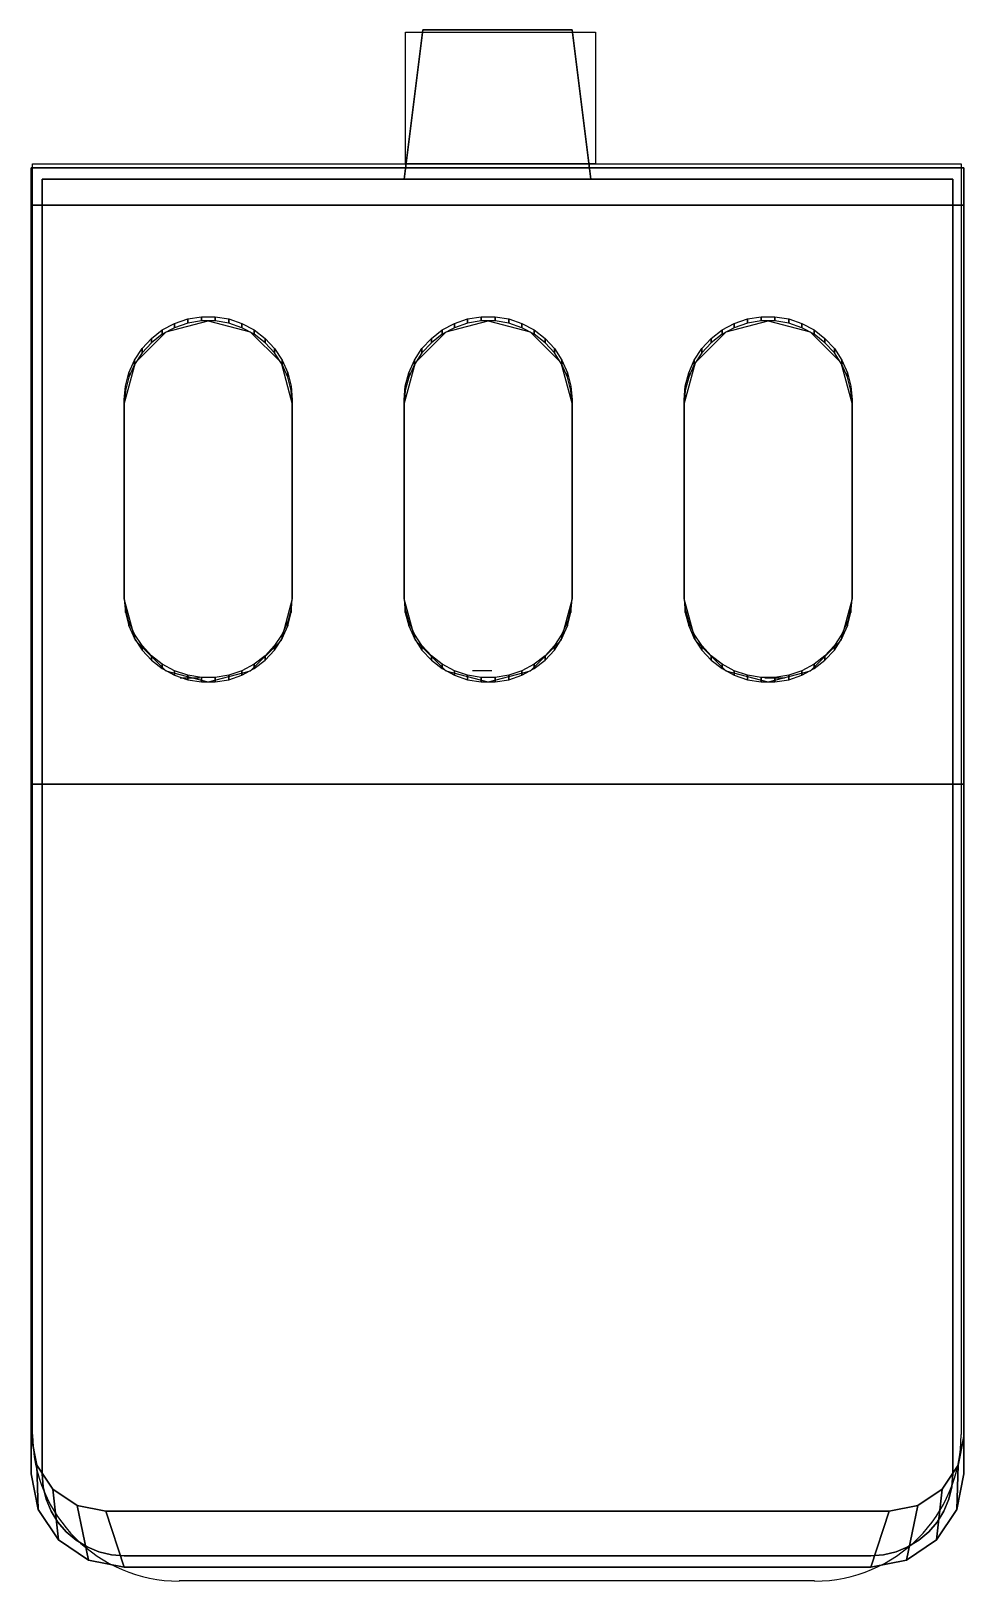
# Model space of a CAD drawing. Header units: inches. Extents: x 11.8 to 54.3, y 10.8 to 35.6.
# Drawn here: x 23.6543 to 23.7266, y 32.4087 to 32.529 of the extents above; entities that cross this region are included whole.
import ezdxf

# ---------------------------------------------------------------- set-up
doc = ezdxf.new("R2010")
doc.units = ezdxf.units.IN
doc.header["$MEASUREMENT"] = 0
doc.layers.add('02', color=2, linetype='Continuous')

msp = doc.modelspace()

# ---------------------------------------------------------------- linework, layer by layer
at = {"layer": '02'}
for p, q in [((23.6833, 32.51867), (23.6833, 32.52887)), ((23.6833, 32.52887), (23.69805, 32.52887)), ((23.69805, 32.52887), (23.69805, 32.51867)), ((23.65438, 32.51867), (23.7264, 32.51867)), ((23.65438, 32.42007), (23.65438, 32.51867)), ((23.69805, 32.51867), (23.6833, 32.51867)), ((23.7264, 32.51867), (23.7264, 32.42007)), ((23.66733, 32.47875), (23.66582, 32.47875)), ((23.69001, 32.47932), (23.6885, 32.47932)), ((23.71269, 32.47875), (23.71118, 32.47875)), ((23.71504, 32.40872), (23.66574, 32.40872))]:
    msp.add_line(p, q, dxfattribs=at)
for centre, start, end in [((23.66574, 32.42007), 180, 270), ((23.71504, 32.42007), 270, 0)]:
    msp.add_arc(centre, 0.01136, start, end, dxfattribs=at)
for points, invisible_edges in [([(23.69768, 32.51748), (23.6832, 32.51748), (23.68465, 32.52906, 0.00145)], 12), ([(23.68465, 32.52906, 0.01303), (23.6832, 32.51748, 0.01447), (23.69768, 32.51748, 0.01447)], 12), ([(23.68465, 32.52906, 0.01303), (23.68465, 32.52906, 0.00145), (23.6832, 32.51748)], 12), ([(23.6832, 32.51748), (23.6832, 32.51748, 0.01447), (23.68465, 32.52906, 0.01303)], 12), ([(23.68465, 32.52906, 0.00145), (23.69623, 32.52906, 0.00145), (23.69768, 32.51748)], 12), ([(23.69768, 32.51748, 0.01447), (23.69623, 32.52906, 0.01303), (23.68465, 32.52906, 0.01303)], 12), ([(23.69623, 32.52906, 0.01303), (23.69768, 32.51748, 0.01447), (23.69768, 32.51748)], 12), ([(23.69768, 32.51748), (23.69623, 32.52906, 0.00145), (23.69623, 32.52906, 0.01303)], 12), ([(23.65426, 32.51545, 0.02171), (23.72662, 32.51545, 0.02171), (23.72662, 32.51835, 0.01158)], 12), ([(23.72662, 32.51835, 0.01158), (23.65426, 32.51835, 0.01158), (23.65426, 32.51545, 0.02171)], 12), ([(23.65426, 32.51835, 0.01013), (23.72662, 32.51835, 0.01013), (23.72662, 32.51835)], 12), ([(23.72662, 32.51835), (23.65426, 32.51835), (23.65426, 32.51835, 0.01013)], 12), ([(23.65426, 32.51835, 0.01013), (23.65426, 32.51835), (23.65426, 32.41703, 0)], 12), ([(23.65426, 32.41703, 0), (23.65426, 32.41703, 0.01013), (23.65426, 32.51835, 0.01013)], 12), ([(23.65426, 32.51835, 0.01158), (23.65426, 32.47054, 0.01158), (23.65426, 32.47054, 0.02895)], 14), ([(23.65426, 32.47054, 0.02895), (23.65426, 32.51545, 0.02171), (23.65426, 32.51835, 0.01158)], 12), ([(23.72662, 32.41703, 0.01013), (23.72662, 32.41703, 0), (23.72662, 32.51835)], 12), ([(23.72662, 32.51835), (23.72662, 32.51835, 0.01013), (23.72662, 32.41703, 0.01013)], 12), ([(23.72662, 32.47054, 0.02895), (23.72662, 32.47054, 0.01158), (23.72662, 32.51835, 0.01158)], 13), ([(23.72662, 32.51835, 0.01158), (23.72662, 32.51545, 0.02171), (23.72662, 32.47054, 0.02895)], 12), ([(23.65512, 32.51748, 0.01013), (23.72576, 32.51748, 0.01013), (23.72576, 32.41703, 0.01013)], 12), ([(23.65512, 32.41703, 0.01013), (23.65512, 32.51748, 0.01013), (23.72576, 32.41703, 0.01013)], 14), ([(23.72576, 32.51748, 0.01013), (23.65512, 32.51748, 0.01013), (23.65512, 32.51748, 0.01158)], 12), ([(23.65512, 32.51748, 0.01158), (23.72576, 32.51748, 0.01158), (23.72576, 32.51748, 0.01013)], 12), ([(23.72576, 32.41703, 0.01158), (23.72576, 32.51748, 0.01158), (23.65512, 32.51748, 0.01158)], 12), ([(23.72576, 32.41703, 0.01158), (23.65512, 32.51748, 0.01158), (23.65512, 32.41703, 0.01158)], 13), ([(23.65512, 32.51748, 0.01013), (23.65512, 32.41703, 0.01013), (23.65512, 32.41703, 0.01158)], 12), ([(23.65512, 32.41703, 0.01158), (23.65512, 32.51748, 0.01158), (23.65512, 32.51748, 0.01013)], 12), ([(23.72576, 32.41703, 0.01013), (23.72576, 32.51748, 0.01013), (23.72576, 32.51748, 0.01158)], 12), ([(23.72576, 32.51748, 0.01158), (23.72576, 32.41703, 0.01158), (23.72576, 32.41703, 0.01013)], 12), ([(23.65426, 32.51545, 0.02171), (23.65426, 32.47054, 0.02895), (23.72662, 32.47054, 0.02895)], 12), ([(23.72662, 32.47054, 0.02895), (23.72662, 32.51545, 0.02171), (23.65426, 32.51545, 0.02171)], 12), ([(23.66539, 32.50628, 0.02612), (23.66539, 32.50594, 0.02324), (23.66444, 32.50544, 0.0233)], 12), ([(23.66444, 32.50544, 0.0233), (23.66444, 32.50577, 0.02618), (23.66539, 32.50628, 0.02612)], 12), ([(23.66475, 32.50562, 0.02328), (23.66801, 32.50649, 0.02318), (23.66801, 32.46112, 0.02803)], 14), ([(23.66641, 32.50663, 0.02608), (23.66641, 32.50629, 0.0232), (23.66539, 32.50594, 0.02324)], 12), ([(23.66539, 32.50594, 0.02324), (23.66539, 32.50628, 0.02612), (23.66641, 32.50663, 0.02608)], 12), ([(23.66747, 32.5068, 0.02606), (23.66747, 32.50647, 0.02318), (23.66641, 32.50629, 0.0232)], 12), ([(23.66641, 32.50629, 0.0232), (23.66641, 32.50663, 0.02608), (23.66747, 32.5068, 0.02606)], 12), ([(23.66854, 32.5068, 0.02606), (23.66854, 32.50647, 0.02318), (23.66747, 32.50647, 0.02318)], 12), ([(23.66747, 32.50647, 0.02318), (23.66747, 32.5068, 0.02606), (23.66854, 32.5068, 0.02606)], 12), ([(23.66801, 32.50649, 0.02318), (23.67126, 32.50562, 0.02328), (23.67126, 32.46199, 0.02793)], 14), ([(23.66854, 32.50647, 0.02318), (23.66854, 32.5068, 0.02606), (23.66961, 32.50663, 0.02608)], 12), ([(23.66961, 32.50663, 0.02608), (23.66961, 32.50629, 0.0232), (23.66854, 32.50647, 0.02318)], 12), ([(23.66961, 32.50629, 0.0232), (23.66961, 32.50663, 0.02608), (23.67062, 32.50628, 0.02612)], 12), ([(23.67062, 32.50628, 0.02612), (23.67062, 32.50594, 0.02324), (23.66961, 32.50629, 0.0232)], 12), ([(23.67062, 32.50594, 0.02324), (23.67062, 32.50628, 0.02612), (23.67157, 32.50577, 0.02618)], 12), ([(23.6871, 32.50628, 0.02612), (23.6871, 32.50594, 0.02324), (23.68615, 32.50544, 0.0233)], 12), ([(23.68615, 32.50544, 0.0233), (23.68615, 32.50577, 0.02618), (23.6871, 32.50628, 0.02612)], 12), ([(23.68646, 32.50562, 0.02328), (23.68972, 32.50649, 0.02318), (23.68972, 32.46112, 0.02803)], 14), ([(23.68812, 32.50663, 0.02608), (23.68812, 32.50629, 0.0232), (23.6871, 32.50594, 0.02324)], 12), ([(23.6871, 32.50594, 0.02324), (23.6871, 32.50628, 0.02612), (23.68812, 32.50663, 0.02608)], 12), ([(23.68918, 32.5068, 0.02606), (23.68918, 32.50647, 0.02318), (23.68812, 32.50629, 0.0232)], 12), ([(23.68812, 32.50629, 0.0232), (23.68812, 32.50663, 0.02608), (23.68918, 32.5068, 0.02606)], 12), ([(23.69025, 32.5068, 0.02606), (23.69025, 32.50647, 0.02318), (23.68918, 32.50647, 0.02318)], 12), ([(23.68918, 32.50647, 0.02318), (23.68918, 32.5068, 0.02606), (23.69025, 32.5068, 0.02606)], 12), ([(23.68972, 32.50649, 0.02318), (23.69297, 32.50562, 0.02328), (23.69297, 32.46199, 0.02793)], 14), ([(23.69025, 32.50647, 0.02318), (23.69025, 32.5068, 0.02606), (23.69132, 32.50663, 0.02608)], 12), ([(23.69132, 32.50663, 0.02608), (23.69132, 32.50629, 0.0232), (23.69025, 32.50647, 0.02318)], 12), ([(23.69132, 32.50629, 0.0232), (23.69132, 32.50663, 0.02608), (23.69233, 32.50628, 0.02612)], 12), ([(23.69233, 32.50628, 0.02612), (23.69233, 32.50594, 0.02324), (23.69132, 32.50629, 0.0232)], 12), ([(23.69233, 32.50594, 0.02324), (23.69233, 32.50628, 0.02612), (23.69328, 32.50577, 0.02618)], 12), ([(23.70881, 32.50628, 0.02612), (23.70881, 32.50594, 0.02324), (23.70786, 32.50544, 0.0233)], 12), ([(23.70786, 32.50544, 0.0233), (23.70786, 32.50577, 0.02618), (23.70881, 32.50628, 0.02612)], 12), ([(23.70817, 32.50562, 0.02328), (23.71143, 32.50649, 0.02318), (23.71143, 32.46112, 0.02803)], 14), ([(23.70983, 32.50663, 0.02608), (23.70983, 32.50629, 0.0232), (23.70881, 32.50594, 0.02324)], 12), ([(23.70881, 32.50594, 0.02324), (23.70881, 32.50628, 0.02612), (23.70983, 32.50663, 0.02608)], 12), ([(23.71089, 32.5068, 0.02606), (23.71089, 32.50647, 0.02318), (23.70983, 32.50629, 0.0232)], 12), ([(23.70983, 32.50629, 0.0232), (23.70983, 32.50663, 0.02608), (23.71089, 32.5068, 0.02606)], 12), ([(23.71196, 32.5068, 0.02606), (23.71196, 32.50647, 0.02318), (23.71089, 32.50647, 0.02318)], 12), ([(23.71089, 32.50647, 0.02318), (23.71089, 32.5068, 0.02606), (23.71196, 32.5068, 0.02606)], 12), ([(23.71143, 32.50649, 0.02318), (23.71468, 32.50562, 0.02328), (23.71468, 32.46199, 0.02793)], 14), ([(23.71196, 32.50647, 0.02318), (23.71196, 32.5068, 0.02606), (23.71303, 32.50663, 0.02608)], 12), ([(23.71303, 32.50663, 0.02608), (23.71303, 32.50629, 0.0232), (23.71196, 32.50647, 0.02318)], 12), ([(23.71303, 32.50629, 0.0232), (23.71303, 32.50663, 0.02608), (23.71404, 32.50628, 0.02612)], 12), ([(23.71404, 32.50628, 0.02612), (23.71404, 32.50594, 0.02324), (23.71303, 32.50629, 0.0232)], 12), ([(23.71404, 32.50594, 0.02324), (23.71404, 32.50628, 0.02612), (23.71499, 32.50577, 0.02618)], 12), ([(23.66237, 32.50325, 0.02356), (23.66475, 32.50562, 0.02328), (23.66475, 32.46199, 0.02793)], 14), ([(23.6636, 32.50511, 0.02625), (23.6636, 32.50478, 0.02338), (23.66287, 32.50399, 0.02347)], 12), ([(23.66287, 32.50399, 0.02347), (23.66287, 32.50433, 0.02635), (23.6636, 32.50511, 0.02625)], 12), ([(23.66444, 32.50577, 0.02618), (23.66444, 32.50544, 0.0233), (23.6636, 32.50478, 0.02338)], 12), ([(23.6636, 32.50478, 0.02338), (23.6636, 32.50511, 0.02625), (23.66444, 32.50577, 0.02618)], 12), ([(23.67157, 32.50577, 0.02618), (23.67157, 32.50544, 0.0233), (23.67062, 32.50594, 0.02324)], 12), ([(23.67126, 32.50562, 0.02328), (23.67365, 32.50325, 0.02356), (23.67365, 32.46436, 0.02765)], 14), ([(23.67157, 32.50544, 0.0233), (23.67157, 32.50577, 0.02618), (23.67242, 32.50511, 0.02625)], 12), ([(23.67242, 32.50511, 0.02625), (23.67242, 32.50478, 0.02338), (23.67157, 32.50544, 0.0233)], 12), ([(23.67242, 32.50478, 0.02338), (23.67242, 32.50511, 0.02625), (23.67315, 32.50433, 0.02635)], 12), ([(23.67315, 32.50433, 0.02635), (23.67315, 32.50399, 0.02347), (23.67242, 32.50478, 0.02338)], 12), ([(23.68408, 32.50325, 0.02356), (23.68646, 32.50562, 0.02328), (23.68646, 32.46199, 0.02793)], 14), ([(23.68531, 32.50511, 0.02625), (23.68531, 32.50478, 0.02338), (23.68458, 32.50399, 0.02347)], 12), ([(23.68458, 32.50399, 0.02347), (23.68458, 32.50433, 0.02635), (23.68531, 32.50511, 0.02625)], 12), ([(23.68615, 32.50577, 0.02618), (23.68615, 32.50544, 0.0233), (23.68531, 32.50478, 0.02338)], 12), ([(23.68531, 32.50478, 0.02338), (23.68531, 32.50511, 0.02625), (23.68615, 32.50577, 0.02618)], 12), ([(23.69328, 32.50577, 0.02618), (23.69328, 32.50544, 0.0233), (23.69233, 32.50594, 0.02324)], 12), ([(23.69297, 32.50562, 0.02328), (23.69536, 32.50325, 0.02356), (23.69536, 32.46436, 0.02765)], 14), ([(23.69328, 32.50544, 0.0233), (23.69328, 32.50577, 0.02618), (23.69413, 32.50511, 0.02625)], 12), ([(23.69413, 32.50511, 0.02625), (23.69413, 32.50478, 0.02338), (23.69328, 32.50544, 0.0233)], 12), ([(23.69413, 32.50478, 0.02338), (23.69413, 32.50511, 0.02625), (23.69486, 32.50433, 0.02635)], 12), ([(23.69486, 32.50433, 0.02635), (23.69486, 32.50399, 0.02347), (23.69413, 32.50478, 0.02338)], 12), ([(23.70579, 32.50325, 0.02356), (23.70817, 32.50562, 0.02328), (23.70817, 32.46199, 0.02793)], 14), ([(23.70702, 32.50511, 0.02625), (23.70702, 32.50478, 0.02338), (23.70629, 32.50399, 0.02347)], 12), ([(23.70629, 32.50399, 0.02347), (23.70629, 32.50433, 0.02635), (23.70702, 32.50511, 0.02625)], 12), ([(23.70786, 32.50577, 0.02618), (23.70786, 32.50544, 0.0233), (23.70702, 32.50478, 0.02338)], 12), ([(23.70702, 32.50478, 0.02338), (23.70702, 32.50511, 0.02625), (23.70786, 32.50577, 0.02618)], 12), ([(23.71499, 32.50577, 0.02618), (23.71499, 32.50544, 0.0233), (23.71404, 32.50594, 0.02324)], 12), ([(23.71468, 32.50562, 0.02328), (23.71707, 32.50325, 0.02356), (23.71707, 32.46436, 0.02765)], 14), ([(23.71499, 32.50544, 0.0233), (23.71499, 32.50577, 0.02618), (23.71584, 32.50511, 0.02625)], 12), ([(23.71584, 32.50511, 0.02625), (23.71584, 32.50478, 0.02338), (23.71499, 32.50544, 0.0233)], 12), ([(23.71584, 32.50478, 0.02338), (23.71584, 32.50511, 0.02625), (23.71657, 32.50433, 0.02635)], 12), ([(23.71657, 32.50433, 0.02635), (23.71657, 32.50399, 0.02347), (23.71584, 32.50478, 0.02338)], 12), ([(23.66287, 32.50433, 0.02635), (23.66287, 32.50399, 0.02347), (23.66228, 32.5031, 0.02357)], 12), ([(23.66228, 32.5031, 0.02357), (23.66228, 32.50343, 0.02645), (23.66287, 32.50433, 0.02635)], 12), ([(23.67315, 32.50399, 0.02347), (23.67315, 32.50433, 0.02635), (23.67373, 32.50343, 0.02645)], 12), ([(23.67373, 32.50343, 0.02645), (23.67373, 32.5031, 0.02357), (23.67315, 32.50399, 0.02347)], 12), ([(23.68458, 32.50433, 0.02635), (23.68458, 32.50399, 0.02347), (23.68399, 32.5031, 0.02357)], 12), ([(23.68399, 32.5031, 0.02357), (23.68399, 32.50343, 0.02645), (23.68458, 32.50433, 0.02635)], 12), ([(23.69486, 32.50399, 0.02347), (23.69486, 32.50433, 0.02635), (23.69544, 32.50343, 0.02645)], 12), ([(23.69544, 32.50343, 0.02645), (23.69544, 32.5031, 0.02357), (23.69486, 32.50399, 0.02347)], 12), ([(23.70629, 32.50433, 0.02635), (23.70629, 32.50399, 0.02347), (23.7057, 32.5031, 0.02357)], 12), ([(23.7057, 32.5031, 0.02357), (23.7057, 32.50343, 0.02645), (23.70629, 32.50433, 0.02635)], 12), ([(23.71657, 32.50399, 0.02347), (23.71657, 32.50433, 0.02635), (23.71715, 32.50343, 0.02645)], 12), ([(23.71715, 32.50343, 0.02645), (23.71715, 32.5031, 0.02357), (23.71657, 32.50399, 0.02347)], 12), ([(23.66149, 32.50002, 0.02393), (23.66237, 32.50325, 0.02356), (23.66237, 32.46436, 0.02765)], 14), ([(23.66185, 32.50245, 0.02656), (23.66185, 32.50212, 0.02369), (23.66158, 32.50108, 0.02381)], 12), ([(23.66158, 32.50108, 0.02381), (23.66158, 32.50142, 0.02668), (23.66185, 32.50245, 0.02656)], 12), ([(23.66228, 32.50343, 0.02645), (23.66228, 32.5031, 0.02357), (23.66185, 32.50212, 0.02369)], 12), ([(23.66185, 32.50212, 0.02369), (23.66185, 32.50245, 0.02656), (23.66228, 32.50343, 0.02645)], 12), ([(23.67126, 32.47931, 0.02793), (23.66801, 32.47845, 0.02803), (23.66801, 32.50281, 0.02318)], 14), ([(23.67365, 32.50325, 0.02356), (23.67452, 32.50002, 0.02393), (23.67452, 32.48492, 0.02728)], 12), ([(23.67373, 32.5031, 0.02357), (23.67373, 32.50343, 0.02645), (23.67417, 32.50245, 0.02656)], 12), ([(23.67417, 32.50245, 0.02656), (23.67417, 32.50212, 0.02369), (23.67373, 32.5031, 0.02357)], 12), ([(23.67417, 32.50212, 0.02369), (23.67417, 32.50245, 0.02656), (23.67443, 32.50142, 0.02668)], 12), ([(23.6832, 32.50002, 0.02393), (23.68408, 32.50325, 0.02356), (23.68408, 32.46436, 0.02765)], 14), ([(23.68356, 32.50245, 0.02656), (23.68356, 32.50212, 0.02369), (23.68329, 32.50108, 0.02381)], 12), ([(23.68329, 32.50108, 0.02381), (23.68329, 32.50142, 0.02668), (23.68356, 32.50245, 0.02656)], 12), ([(23.68399, 32.50343, 0.02645), (23.68399, 32.5031, 0.02357), (23.68356, 32.50212, 0.02369)], 12), ([(23.68356, 32.50212, 0.02369), (23.68356, 32.50245, 0.02656), (23.68399, 32.50343, 0.02645)], 12), ([(23.69297, 32.47931, 0.02793), (23.68972, 32.47845, 0.02803), (23.68972, 32.50281, 0.02318)], 14), ([(23.69536, 32.50325, 0.02356), (23.69623, 32.50002, 0.02393), (23.69623, 32.48492, 0.02728)], 12), ([(23.69544, 32.5031, 0.02357), (23.69544, 32.50343, 0.02645), (23.69588, 32.50245, 0.02656)], 12), ([(23.69588, 32.50245, 0.02656), (23.69588, 32.50212, 0.02369), (23.69544, 32.5031, 0.02357)], 12), ([(23.69588, 32.50212, 0.02369), (23.69588, 32.50245, 0.02656), (23.69614, 32.50142, 0.02668)], 12), ([(23.70491, 32.50002, 0.02393), (23.70579, 32.50325, 0.02356), (23.70579, 32.46436, 0.02765)], 14), ([(23.70527, 32.50245, 0.02656), (23.70527, 32.50212, 0.02369), (23.705, 32.50108, 0.02381)], 12), ([(23.705, 32.50108, 0.02381), (23.705, 32.50142, 0.02668), (23.70527, 32.50245, 0.02656)], 12), ([(23.7057, 32.50343, 0.02645), (23.7057, 32.5031, 0.02357), (23.70527, 32.50212, 0.02369)], 12), ([(23.70527, 32.50212, 0.02369), (23.70527, 32.50245, 0.02656), (23.7057, 32.50343, 0.02645)], 12), ([(23.71468, 32.47931, 0.02793), (23.71143, 32.47845, 0.02803), (23.71143, 32.50281, 0.02318)], 14), ([(23.71707, 32.50325, 0.02356), (23.71794, 32.50002, 0.02393), (23.71794, 32.48492, 0.02728)], 12), ([(23.71715, 32.5031, 0.02357), (23.71715, 32.50343, 0.02645), (23.71759, 32.50245, 0.02656)], 12), ([(23.71759, 32.50245, 0.02656), (23.71759, 32.50212, 0.02369), (23.71715, 32.5031, 0.02357)], 12), ([(23.71759, 32.50212, 0.02369), (23.71759, 32.50245, 0.02656), (23.71785, 32.50142, 0.02668)], 12), ([(23.66158, 32.50142, 0.02668), (23.66158, 32.50108, 0.02381), (23.66149, 32.50002, 0.02393)], 12), ([(23.66149, 32.50002, 0.02393), (23.66149, 32.50035, 0.02681), (23.66158, 32.50142, 0.02668)], 12), ([(23.66801, 32.47845, 0.02803), (23.66475, 32.47931, 0.02793), (23.66475, 32.50195, 0.02328)], 14), ([(23.67365, 32.48168, 0.02765), (23.67126, 32.47931, 0.02793), (23.67126, 32.50195, 0.02328)], 14), ([(23.67443, 32.50142, 0.02668), (23.67443, 32.50108, 0.02381), (23.67417, 32.50212, 0.02369)], 12), ([(23.67443, 32.50108, 0.02381), (23.67443, 32.50142, 0.02668), (23.67452, 32.50035, 0.02681)], 12), ([(23.68329, 32.50142, 0.02668), (23.68329, 32.50108, 0.02381), (23.6832, 32.50002, 0.02393)], 12), ([(23.6832, 32.50002, 0.02393), (23.6832, 32.50035, 0.02681), (23.68329, 32.50142, 0.02668)], 12), ([(23.68972, 32.47845, 0.02803), (23.68646, 32.47931, 0.02793), (23.68646, 32.50195, 0.02328)], 14), ([(23.69536, 32.48168, 0.02765), (23.69297, 32.47931, 0.02793), (23.69297, 32.50195, 0.02328)], 14), ([(23.69614, 32.50142, 0.02668), (23.69614, 32.50108, 0.02381), (23.69588, 32.50212, 0.02369)], 12), ([(23.69614, 32.50108, 0.02381), (23.69614, 32.50142, 0.02668), (23.69623, 32.50035, 0.02681)], 12), ([(23.705, 32.50142, 0.02668), (23.705, 32.50108, 0.02381), (23.70491, 32.50002, 0.02393)], 12), ([(23.70491, 32.50002, 0.02393), (23.70491, 32.50035, 0.02681), (23.705, 32.50142, 0.02668)], 12), ([(23.71143, 32.47845, 0.02803), (23.70817, 32.47931, 0.02793), (23.70817, 32.50195, 0.02328)], 14), ([(23.71707, 32.48168, 0.02765), (23.71468, 32.47931, 0.02793), (23.71468, 32.50195, 0.02328)], 14), ([(23.71785, 32.50142, 0.02668), (23.71785, 32.50108, 0.02381), (23.71759, 32.50212, 0.02369)], 12), ([(23.71785, 32.50108, 0.02381), (23.71785, 32.50142, 0.02668), (23.71794, 32.50035, 0.02681)], 12), ([(23.66149, 32.48492, 0.02728), (23.66149, 32.48525, 0.03015), (23.66149, 32.50035, 0.02681)], 12), ([(23.66149, 32.50035, 0.02681), (23.66149, 32.50002, 0.02393), (23.66149, 32.48492, 0.02728)], 12), ([(23.66237, 32.48168, 0.02765), (23.66149, 32.48492, 0.02728), (23.66149, 32.50002, 0.02393)], 12), ([(23.67452, 32.50035, 0.02681), (23.67452, 32.50002, 0.02393), (23.67443, 32.50108, 0.02381)], 12), ([(23.67452, 32.48525, 0.03015), (23.67452, 32.48492, 0.02728), (23.67452, 32.50002, 0.02393)], 12), ([(23.6832, 32.48492, 0.02728), (23.6832, 32.48525, 0.03015), (23.6832, 32.50035, 0.02681)], 12), ([(23.6832, 32.50035, 0.02681), (23.6832, 32.50002, 0.02393), (23.6832, 32.48492, 0.02728)], 12), ([(23.68408, 32.48168, 0.02765), (23.6832, 32.48492, 0.02728), (23.6832, 32.50002, 0.02393)], 12), ([(23.69623, 32.50035, 0.02681), (23.69623, 32.50002, 0.02393), (23.69614, 32.50108, 0.02381)], 12), ([(23.69623, 32.50002, 0.02393), (23.69623, 32.50035, 0.02681), (23.69623, 32.48525, 0.03015)], 12), ([(23.69623, 32.48525, 0.03015), (23.69623, 32.48492, 0.02728), (23.69623, 32.50002, 0.02393)], 12), ([(23.70491, 32.48492, 0.02728), (23.70491, 32.48525, 0.03015), (23.70491, 32.50035, 0.02681)], 12), ([(23.70491, 32.50035, 0.02681), (23.70491, 32.50002, 0.02393), (23.70491, 32.48492, 0.02728)], 12), ([(23.70579, 32.48168, 0.02765), (23.70491, 32.48492, 0.02728), (23.70491, 32.50002, 0.02393)], 12), ([(23.71794, 32.50035, 0.02681), (23.71794, 32.50002, 0.02393), (23.71785, 32.50108, 0.02381)], 12), ([(23.71794, 32.50002, 0.02393), (23.71794, 32.50035, 0.02681), (23.71794, 32.48525, 0.03015)], 12), ([(23.71794, 32.48525, 0.03015), (23.71794, 32.48492, 0.02728), (23.71794, 32.50002, 0.02393)], 12), ([(23.66475, 32.47931, 0.02793), (23.66237, 32.48168, 0.02765), (23.66237, 32.49958, 0.02356)], 14), ([(23.67452, 32.48492, 0.02728), (23.67365, 32.48168, 0.02765), (23.67365, 32.49958, 0.02356)], 14), ([(23.68646, 32.47931, 0.02793), (23.68408, 32.48168, 0.02765), (23.68408, 32.49958, 0.02356)], 14), ([(23.69623, 32.48492, 0.02728), (23.69536, 32.48168, 0.02765), (23.69536, 32.49958, 0.02356)], 14), ([(23.70817, 32.47931, 0.02793), (23.70579, 32.48168, 0.02765), (23.70579, 32.49958, 0.02356)], 14), ([(23.71794, 32.48492, 0.02728), (23.71707, 32.48168, 0.02765), (23.71707, 32.49958, 0.02356)], 14), ([(23.66149, 32.48525, 0.03015), (23.66149, 32.48492, 0.02728), (23.66158, 32.48385, 0.0274)], 12), ([(23.66158, 32.48385, 0.0274), (23.66158, 32.48419, 0.03027), (23.66149, 32.48525, 0.03015)], 12), ([(23.67452, 32.48492, 0.02728), (23.67452, 32.48525, 0.03015), (23.67443, 32.48419, 0.03027)], 12), ([(23.67443, 32.48419, 0.03027), (23.67443, 32.48385, 0.0274), (23.67452, 32.48492, 0.02728)], 12), ([(23.6832, 32.48525, 0.03015), (23.6832, 32.48492, 0.02728), (23.68329, 32.48385, 0.0274)], 12), ([(23.68329, 32.48385, 0.0274), (23.68329, 32.48419, 0.03027), (23.6832, 32.48525, 0.03015)], 12), ([(23.69623, 32.48492, 0.02728), (23.69623, 32.48525, 0.03015), (23.69614, 32.48419, 0.03027)], 12), ([(23.69614, 32.48419, 0.03027), (23.69614, 32.48385, 0.0274), (23.69623, 32.48492, 0.02728)], 12), ([(23.70491, 32.48525, 0.03015), (23.70491, 32.48492, 0.02728), (23.705, 32.48385, 0.0274)], 12), ([(23.705, 32.48385, 0.0274), (23.705, 32.48419, 0.03027), (23.70491, 32.48525, 0.03015)], 12), ([(23.71794, 32.48492, 0.02728), (23.71794, 32.48525, 0.03015), (23.71785, 32.48419, 0.03027)], 12), ([(23.71785, 32.48419, 0.03027), (23.71785, 32.48385, 0.0274), (23.71794, 32.48492, 0.02728)], 12), ([(23.66158, 32.48419, 0.03027), (23.66158, 32.48385, 0.0274), (23.66185, 32.48281, 0.02752)], 12), ([(23.66185, 32.48281, 0.02752), (23.66185, 32.48315, 0.03039), (23.66158, 32.48419, 0.03027)], 12), ([(23.66185, 32.48315, 0.03039), (23.66185, 32.48281, 0.02752), (23.66228, 32.48184, 0.02763)], 12), ([(23.66228, 32.48184, 0.02763), (23.66228, 32.48217, 0.03051), (23.66185, 32.48315, 0.03039)], 12), ([(23.67417, 32.48281, 0.02752), (23.67417, 32.48315, 0.03039), (23.67373, 32.48217, 0.03051)], 12), ([(23.67443, 32.48385, 0.0274), (23.67443, 32.48419, 0.03027), (23.67417, 32.48315, 0.03039)], 12), ([(23.67417, 32.48315, 0.03039), (23.67417, 32.48281, 0.02752), (23.67443, 32.48385, 0.0274)], 12), ([(23.68329, 32.48419, 0.03027), (23.68329, 32.48385, 0.0274), (23.68356, 32.48281, 0.02752)], 12), ([(23.68356, 32.48281, 0.02752), (23.68356, 32.48315, 0.03039), (23.68329, 32.48419, 0.03027)], 12), ([(23.68356, 32.48315, 0.03039), (23.68356, 32.48281, 0.02752), (23.68399, 32.48184, 0.02763)], 12), ([(23.68399, 32.48184, 0.02763), (23.68399, 32.48217, 0.03051), (23.68356, 32.48315, 0.03039)], 12), ([(23.69588, 32.48281, 0.02752), (23.69588, 32.48315, 0.03039), (23.69544, 32.48217, 0.03051)], 12), ([(23.69614, 32.48385, 0.0274), (23.69614, 32.48419, 0.03027), (23.69588, 32.48315, 0.03039)], 12), ([(23.69588, 32.48315, 0.03039), (23.69588, 32.48281, 0.02752), (23.69614, 32.48385, 0.0274)], 12), ([(23.705, 32.48419, 0.03027), (23.705, 32.48385, 0.0274), (23.70527, 32.48281, 0.02752)], 12), ([(23.70527, 32.48281, 0.02752), (23.70527, 32.48315, 0.03039), (23.705, 32.48419, 0.03027)], 12), ([(23.70527, 32.48315, 0.03039), (23.70527, 32.48281, 0.02752), (23.7057, 32.48184, 0.02763)], 12), ([(23.7057, 32.48184, 0.02763), (23.7057, 32.48217, 0.03051), (23.70527, 32.48315, 0.03039)], 12), ([(23.71759, 32.48281, 0.02752), (23.71759, 32.48315, 0.03039), (23.71715, 32.48217, 0.03051)], 12), ([(23.71785, 32.48385, 0.0274), (23.71785, 32.48419, 0.03027), (23.71759, 32.48315, 0.03039)], 12), ([(23.71759, 32.48315, 0.03039), (23.71759, 32.48281, 0.02752), (23.71785, 32.48385, 0.0274)], 12), ([(23.66228, 32.48217, 0.03051), (23.66228, 32.48184, 0.02763), (23.66287, 32.48094, 0.02774)], 12), ([(23.66287, 32.48094, 0.02774), (23.66287, 32.48128, 0.03061), (23.66228, 32.48217, 0.03051)], 12), ([(23.67373, 32.48184, 0.02763), (23.67373, 32.48217, 0.03051), (23.67315, 32.48128, 0.03061)], 12), ([(23.67373, 32.48217, 0.03051), (23.67373, 32.48184, 0.02763), (23.67417, 32.48281, 0.02752)], 12), ([(23.68399, 32.48217, 0.03051), (23.68399, 32.48184, 0.02763), (23.68458, 32.48094, 0.02774)], 12), ([(23.68458, 32.48094, 0.02774), (23.68458, 32.48128, 0.03061), (23.68399, 32.48217, 0.03051)], 12), ([(23.69544, 32.48184, 0.02763), (23.69544, 32.48217, 0.03051), (23.69486, 32.48128, 0.03061)], 12), ([(23.69544, 32.48217, 0.03051), (23.69544, 32.48184, 0.02763), (23.69588, 32.48281, 0.02752)], 12), ([(23.7057, 32.48217, 0.03051), (23.7057, 32.48184, 0.02763), (23.70629, 32.48094, 0.02774)], 12), ([(23.70629, 32.48094, 0.02774), (23.70629, 32.48128, 0.03061), (23.7057, 32.48217, 0.03051)], 12), ([(23.71715, 32.48184, 0.02763), (23.71715, 32.48217, 0.03051), (23.71657, 32.48128, 0.03061)], 12), ([(23.71715, 32.48217, 0.03051), (23.71715, 32.48184, 0.02763), (23.71759, 32.48281, 0.02752)], 12), ([(23.66287, 32.48128, 0.03061), (23.66287, 32.48094, 0.02774), (23.6636, 32.48016, 0.02783)], 12), ([(23.6636, 32.48016, 0.02783), (23.6636, 32.48049, 0.0307), (23.66287, 32.48128, 0.03061)], 12), ([(23.67315, 32.48094, 0.02774), (23.67315, 32.48128, 0.03061), (23.67242, 32.48049, 0.0307)], 12), ([(23.67242, 32.48049, 0.0307), (23.67242, 32.48016, 0.02783), (23.67315, 32.48094, 0.02774)], 12), ([(23.67315, 32.48128, 0.03061), (23.67315, 32.48094, 0.02774), (23.67373, 32.48184, 0.02763)], 12), ([(23.68458, 32.48128, 0.03061), (23.68458, 32.48094, 0.02774), (23.68531, 32.48016, 0.02783)], 12), ([(23.68531, 32.48016, 0.02783), (23.68531, 32.48049, 0.0307), (23.68458, 32.48128, 0.03061)], 12), ([(23.69486, 32.48094, 0.02774), (23.69486, 32.48128, 0.03061), (23.69413, 32.48049, 0.0307)], 12), ([(23.69413, 32.48049, 0.0307), (23.69413, 32.48016, 0.02783), (23.69486, 32.48094, 0.02774)], 12), ([(23.69486, 32.48128, 0.03061), (23.69486, 32.48094, 0.02774), (23.69544, 32.48184, 0.02763)], 12), ([(23.70629, 32.48128, 0.03061), (23.70629, 32.48094, 0.02774), (23.70702, 32.48016, 0.02783)], 12), ([(23.70702, 32.48016, 0.02783), (23.70702, 32.48049, 0.0307), (23.70629, 32.48128, 0.03061)], 12), ([(23.71657, 32.48094, 0.02774), (23.71657, 32.48128, 0.03061), (23.71584, 32.48049, 0.0307)], 12), ([(23.71584, 32.48049, 0.0307), (23.71584, 32.48016, 0.02783), (23.71657, 32.48094, 0.02774)], 12), ([(23.71657, 32.48128, 0.03061), (23.71657, 32.48094, 0.02774), (23.71715, 32.48184, 0.02763)], 12), ([(23.6636, 32.48049, 0.0307), (23.6636, 32.48016, 0.02783), (23.66444, 32.4795, 0.02791)], 12), ([(23.66444, 32.4795, 0.02791), (23.66444, 32.47983, 0.03078), (23.6636, 32.48049, 0.0307)], 12), ([(23.66444, 32.47983, 0.03078), (23.66444, 32.4795, 0.02791), (23.66539, 32.47899, 0.02796)], 12), ([(23.66539, 32.47899, 0.02796), (23.66539, 32.47933, 0.03084), (23.66444, 32.47983, 0.03078)], 12), ([(23.67157, 32.4795, 0.02791), (23.67157, 32.47983, 0.03078), (23.67062, 32.47933, 0.03084)], 12), ([(23.67062, 32.47933, 0.03084), (23.67062, 32.47899, 0.02796), (23.67157, 32.4795, 0.02791)], 12), ([(23.67242, 32.48016, 0.02783), (23.67242, 32.48049, 0.0307), (23.67157, 32.47983, 0.03078)], 12), ([(23.67157, 32.47983, 0.03078), (23.67157, 32.4795, 0.02791), (23.67242, 32.48016, 0.02783)], 12), ([(23.68531, 32.48049, 0.0307), (23.68531, 32.48016, 0.02783), (23.68615, 32.4795, 0.02791)], 12), ([(23.68615, 32.4795, 0.02791), (23.68615, 32.47983, 0.03078), (23.68531, 32.48049, 0.0307)], 12), ([(23.68615, 32.47983, 0.03078), (23.68615, 32.4795, 0.02791), (23.6871, 32.47899, 0.02796)], 12), ([(23.6871, 32.47899, 0.02796), (23.6871, 32.47933, 0.03084), (23.68615, 32.47983, 0.03078)], 12), ([(23.69328, 32.4795, 0.02791), (23.69328, 32.47983, 0.03078), (23.69233, 32.47933, 0.03084)], 12), ([(23.69233, 32.47933, 0.03084), (23.69233, 32.47899, 0.02796), (23.69328, 32.4795, 0.02791)], 12), ([(23.69413, 32.48016, 0.02783), (23.69413, 32.48049, 0.0307), (23.69328, 32.47983, 0.03078)], 12), ([(23.69328, 32.47983, 0.03078), (23.69328, 32.4795, 0.02791), (23.69413, 32.48016, 0.02783)], 12), ([(23.70702, 32.48049, 0.0307), (23.70702, 32.48016, 0.02783), (23.70786, 32.4795, 0.02791)], 12), ([(23.70786, 32.4795, 0.02791), (23.70786, 32.47983, 0.03078), (23.70702, 32.48049, 0.0307)], 12), ([(23.70786, 32.47983, 0.03078), (23.70786, 32.4795, 0.02791), (23.70881, 32.47899, 0.02796)], 12), ([(23.70881, 32.47899, 0.02796), (23.70881, 32.47933, 0.03084), (23.70786, 32.47983, 0.03078)], 12), ([(23.71499, 32.4795, 0.02791), (23.71499, 32.47983, 0.03078), (23.71404, 32.47933, 0.03084)], 12), ([(23.71404, 32.47933, 0.03084), (23.71404, 32.47899, 0.02796), (23.71499, 32.4795, 0.02791)], 12), ([(23.71584, 32.48016, 0.02783), (23.71584, 32.48049, 0.0307), (23.71499, 32.47983, 0.03078)], 12), ([(23.71499, 32.47983, 0.03078), (23.71499, 32.4795, 0.02791), (23.71584, 32.48016, 0.02783)], 12), ([(23.66539, 32.47933, 0.03084), (23.66539, 32.47899, 0.02796), (23.66641, 32.47864, 0.028)], 12), ([(23.66641, 32.47864, 0.028), (23.66641, 32.47898, 0.03088), (23.66539, 32.47933, 0.03084)], 12), ([(23.66641, 32.47898, 0.03088), (23.66641, 32.47864, 0.028), (23.66747, 32.47847, 0.02802)], 12), ([(23.66747, 32.47847, 0.02802), (23.66747, 32.4788, 0.0309), (23.66641, 32.47898, 0.03088)], 12), ([(23.66747, 32.4788, 0.0309), (23.66747, 32.47847, 0.02802), (23.66854, 32.47847, 0.02802)], 12), ([(23.66854, 32.47847, 0.02802), (23.66854, 32.4788, 0.0309), (23.66747, 32.4788, 0.0309)], 12), ([(23.66961, 32.47864, 0.028), (23.66961, 32.47898, 0.03088), (23.66854, 32.4788, 0.0309)], 12), ([(23.66854, 32.4788, 0.0309), (23.66854, 32.47847, 0.02802), (23.66961, 32.47864, 0.028)], 12), ([(23.67062, 32.47899, 0.02796), (23.67062, 32.47933, 0.03084), (23.66961, 32.47898, 0.03088)], 12), ([(23.66961, 32.47898, 0.03088), (23.66961, 32.47864, 0.028), (23.67062, 32.47899, 0.02796)], 12), ([(23.6871, 32.47933, 0.03084), (23.6871, 32.47899, 0.02796), (23.68812, 32.47864, 0.028)], 12), ([(23.68812, 32.47864, 0.028), (23.68812, 32.47898, 0.03088), (23.6871, 32.47933, 0.03084)], 12), ([(23.68812, 32.47898, 0.03088), (23.68812, 32.47864, 0.028), (23.68918, 32.47847, 0.02802)], 12), ([(23.68918, 32.47847, 0.02802), (23.68918, 32.4788, 0.0309), (23.68812, 32.47898, 0.03088)], 12), ([(23.68918, 32.4788, 0.0309), (23.68918, 32.47847, 0.02802), (23.69025, 32.47847, 0.02802)], 12), ([(23.69025, 32.47847, 0.02802), (23.69025, 32.4788, 0.0309), (23.68918, 32.4788, 0.0309)], 12), ([(23.69132, 32.47864, 0.028), (23.69132, 32.47898, 0.03088), (23.69025, 32.4788, 0.0309)], 12), ([(23.69025, 32.4788, 0.0309), (23.69025, 32.47847, 0.02802), (23.69132, 32.47864, 0.028)], 12), ([(23.69233, 32.47899, 0.02796), (23.69233, 32.47933, 0.03084), (23.69132, 32.47898, 0.03088)], 12), ([(23.69132, 32.47898, 0.03088), (23.69132, 32.47864, 0.028), (23.69233, 32.47899, 0.02796)], 12), ([(23.70881, 32.47933, 0.03084), (23.70881, 32.47899, 0.02796), (23.70983, 32.47864, 0.028)], 12), ([(23.70983, 32.47864, 0.028), (23.70983, 32.47898, 0.03088), (23.70881, 32.47933, 0.03084)], 12), ([(23.70983, 32.47898, 0.03088), (23.70983, 32.47864, 0.028), (23.71089, 32.47847, 0.02802)], 12), ([(23.71089, 32.47847, 0.02802), (23.71089, 32.4788, 0.0309), (23.70983, 32.47898, 0.03088)], 12), ([(23.71089, 32.4788, 0.0309), (23.71089, 32.47847, 0.02802), (23.71196, 32.47847, 0.02802)], 12), ([(23.71196, 32.47847, 0.02802), (23.71196, 32.4788, 0.0309), (23.71089, 32.4788, 0.0309)], 12), ([(23.71303, 32.47864, 0.028), (23.71303, 32.47898, 0.03088), (23.71196, 32.4788, 0.0309)], 12), ([(23.71196, 32.4788, 0.0309), (23.71196, 32.47847, 0.02802), (23.71303, 32.47864, 0.028)], 12), ([(23.71404, 32.47899, 0.02796), (23.71404, 32.47933, 0.03084), (23.71303, 32.47898, 0.03088)], 12), ([(23.71303, 32.47898, 0.03088), (23.71303, 32.47864, 0.028), (23.71404, 32.47899, 0.02796)], 12), ([(23.65426, 32.41993, 0.02895), (23.72662, 32.41993, 0.02895), (23.72662, 32.47054, 0.02895)], 13), ([(23.72662, 32.47054, 0.02895), (23.65426, 32.47054, 0.02895), (23.65426, 32.41993, 0.02895)], 12), ([(23.65426, 32.41703, 0.01158), (23.65426, 32.41993, 0.02895), (23.65426, 32.47054, 0.02895)], 12), ([(23.65426, 32.47054, 0.02895), (23.65426, 32.47054, 0.01158), (23.65426, 32.41703, 0.01158)], 13), ([(23.72662, 32.47054, 0.02895), (23.72662, 32.41993, 0.02895), (23.72662, 32.41703, 0.01158)], 12), ([(23.72662, 32.41703, 0.01158), (23.72662, 32.47054, 0.01158), (23.72662, 32.47054, 0.02895)], 14), ([(23.72618, 32.41771, 0.02895), (23.72662, 32.41993, 0.02895), (23.65426, 32.41993, 0.02895)], 14), ([(23.65426, 32.41993, 0.02895), (23.6547, 32.41771, 0.02895), (23.72618, 32.41771, 0.02895)], 14), ([(23.6547, 32.41771, 0.02895), (23.65426, 32.41993, 0.02895), (23.65426, 32.41703, 0.01158)], 12), ([(23.72607, 32.41426, 0.01158), (23.72662, 32.41703, 0.01158), (23.72662, 32.41993, 0.02895)], 12), ([(23.72662, 32.41993, 0.02895), (23.72618, 32.41771, 0.02895), (23.72607, 32.41426, 0.01158)], 12), ([(23.65426, 32.41703, 0.01158), (23.65481, 32.41426, 0.01158), (23.6547, 32.41771, 0.02895)], 12), ([(23.65481, 32.41426, 0.01013), (23.65426, 32.41703, 0.01013), (23.65426, 32.41703, 0)], 12), ([(23.65426, 32.41703, 0), (23.65481, 32.41426, 0), (23.65481, 32.41426, 0.01013)], 12), ([(23.72493, 32.41583, 0.02895), (23.72618, 32.41771, 0.02895), (23.6547, 32.41771, 0.02895)], 14), ([(23.6547, 32.41771, 0.02895), (23.65595, 32.41583, 0.02895), (23.72493, 32.41583, 0.02895)], 14), ([(23.65595, 32.41583, 0.02895), (23.6547, 32.41771, 0.02895), (23.65481, 32.41426, 0.01158)], 12), ([(23.65512, 32.41703, 0.01013), (23.72576, 32.41703, 0.01013), (23.72568, 32.41603, 0.01013)], 13), ([(23.65512, 32.41703, 0.01013), (23.72568, 32.41603, 0.01013), (23.72544, 32.41506, 0.01013)], 13), ([(23.65512, 32.41703, 0.01013), (23.72544, 32.41506, 0.01013), (23.72506, 32.41414, 0.01013)], 13), ([(23.65512, 32.41703, 0.01013), (23.72506, 32.41414, 0.01013), (23.72454, 32.41329, 0.01013)], 13), ([(23.65512, 32.41703, 0.01013), (23.72454, 32.41329, 0.01013), (23.72389, 32.41253, 0.01013)], 13), ([(23.65512, 32.41703, 0.01013), (23.72389, 32.41253, 0.01013), (23.72313, 32.41188, 0.01013)], 13), ([(23.65512, 32.41703, 0.01013), (23.72313, 32.41188, 0.01013), (23.72228, 32.41136, 0.01013)], 13), ([(23.65512, 32.41703, 0.01013), (23.72228, 32.41136, 0.01013), (23.72136, 32.41097, 0.01013)], 13), ([(23.65512, 32.41703, 0.01013), (23.72136, 32.41097, 0.01013), (23.72038, 32.41074, 0.01013)], 13), ([(23.65512, 32.41703, 0.01013), (23.72038, 32.41074, 0.01013), (23.71939, 32.41066, 0.01013)], 13), ([(23.65512, 32.41703, 0.01013), (23.71939, 32.41066, 0.01013), (23.66149, 32.41066, 0.01013)], 13), ([(23.72568, 32.41603, 0.01158), (23.72576, 32.41703, 0.01158), (23.65512, 32.41703, 0.01158)], 14), ([(23.72544, 32.41506, 0.01158), (23.72568, 32.41603, 0.01158), (23.65512, 32.41703, 0.01158)], 14), ([(23.72506, 32.41414, 0.01158), (23.72544, 32.41506, 0.01158), (23.65512, 32.41703, 0.01158)], 14), ([(23.72454, 32.41329, 0.01158), (23.72506, 32.41414, 0.01158), (23.65512, 32.41703, 0.01158)], 14), ([(23.72389, 32.41253, 0.01158), (23.72454, 32.41329, 0.01158), (23.65512, 32.41703, 0.01158)], 14), ([(23.72313, 32.41188, 0.01158), (23.72389, 32.41253, 0.01158), (23.65512, 32.41703, 0.01158)], 14), ([(23.72228, 32.41136, 0.01158), (23.72313, 32.41188, 0.01158), (23.65512, 32.41703, 0.01158)], 14), ([(23.72136, 32.41097, 0.01158), (23.72228, 32.41136, 0.01158), (23.65512, 32.41703, 0.01158)], 14), ([(23.72038, 32.41074, 0.01158), (23.72136, 32.41097, 0.01158), (23.65512, 32.41703, 0.01158)], 14), ([(23.71939, 32.41066, 0.01158), (23.72038, 32.41074, 0.01158), (23.65512, 32.41703, 0.01158)], 14), ([(23.66149, 32.41066, 0.01158), (23.71939, 32.41066, 0.01158), (23.65512, 32.41703, 0.01158)], 14), ([(23.6552, 32.41603, 0.01013), (23.65512, 32.41703, 0.01013), (23.66149, 32.41066, 0.01013)], 14), ([(23.65512, 32.41703, 0.01013), (23.6552, 32.41603, 0.01013), (23.6552, 32.41603, 0.01158)], 12), ([(23.6552, 32.41603, 0.01158), (23.65512, 32.41703, 0.01158), (23.65512, 32.41703, 0.01013)], 12), ([(23.66149, 32.41066, 0.01158), (23.65512, 32.41703, 0.01158), (23.6552, 32.41603, 0.01158)], 13), ([(23.7245, 32.41191, 0.01158), (23.72607, 32.41426, 0.01158), (23.72618, 32.41771, 0.02895)], 12), ([(23.72618, 32.41771, 0.02895), (23.72493, 32.41583, 0.02895), (23.7245, 32.41191, 0.01158)], 12), ([(23.72568, 32.41603, 0.01013), (23.72576, 32.41703, 0.01013), (23.72576, 32.41703, 0.01158)], 12), ([(23.72576, 32.41703, 0.01158), (23.72568, 32.41603, 0.01158), (23.72568, 32.41603, 0.01013)], 12), ([(23.72662, 32.41703, 0), (23.72662, 32.41703, 0.01013), (23.72607, 32.41426, 0.01013)], 12), ([(23.72607, 32.41426, 0.01013), (23.72607, 32.41426, 0), (23.72662, 32.41703, 0)], 12), ([(23.65481, 32.41426, 0.01158), (23.65638, 32.41191, 0.01158), (23.65595, 32.41583, 0.02895)], 12), ([(23.65544, 32.41506, 0.01013), (23.6552, 32.41603, 0.01013), (23.66149, 32.41066, 0.01013)], 14), ([(23.6552, 32.41603, 0.01013), (23.65544, 32.41506, 0.01013), (23.65544, 32.41506, 0.01158)], 12), ([(23.65544, 32.41506, 0.01158), (23.6552, 32.41603, 0.01158), (23.6552, 32.41603, 0.01013)], 12), ([(23.66149, 32.41066, 0.01158), (23.6552, 32.41603, 0.01158), (23.65544, 32.41506, 0.01158)], 13), ([(23.72305, 32.41458, 0.02895), (23.72493, 32.41583, 0.02895), (23.65595, 32.41583, 0.02895)], 14), ([(23.65595, 32.41583, 0.02895), (23.65783, 32.41458, 0.02895), (23.72305, 32.41458, 0.02895)], 14), ([(23.65783, 32.41458, 0.02895), (23.65595, 32.41583, 0.02895), (23.65638, 32.41191, 0.01158)], 12), ([(23.72216, 32.41034, 0.01158), (23.7245, 32.41191, 0.01158), (23.72493, 32.41583, 0.02895)], 12), ([(23.72493, 32.41583, 0.02895), (23.72305, 32.41458, 0.02895), (23.72216, 32.41034, 0.01158)], 12), ([(23.72544, 32.41506, 0.01013), (23.72568, 32.41603, 0.01013), (23.72568, 32.41603, 0.01158)], 12), ([(23.72568, 32.41603, 0.01158), (23.72544, 32.41506, 0.01158), (23.72544, 32.41506, 0.01013)], 12), ([(23.65582, 32.41414, 0.01013), (23.65544, 32.41506, 0.01013), (23.66149, 32.41066, 0.01013)], 14), ([(23.65544, 32.41506, 0.01013), (23.65582, 32.41414, 0.01013), (23.65582, 32.41414, 0.01158)], 12), ([(23.65582, 32.41414, 0.01158), (23.65544, 32.41506, 0.01158), (23.65544, 32.41506, 0.01013)], 12), ([(23.66149, 32.41066, 0.01158), (23.65544, 32.41506, 0.01158), (23.65582, 32.41414, 0.01158)], 13), ([(23.65638, 32.41191, 0.01158), (23.65872, 32.41034, 0.01158), (23.65783, 32.41458, 0.02895)], 12), ([(23.72083, 32.41414, 0.02895), (23.72305, 32.41458, 0.02895), (23.65783, 32.41458, 0.02895)], 14), ([(23.65783, 32.41458, 0.02895), (23.66005, 32.41414, 0.02895), (23.72083, 32.41414, 0.02895)], 12), ([(23.66005, 32.41414, 0.02895), (23.65783, 32.41458, 0.02895), (23.65872, 32.41034, 0.01158)], 12), ([(23.71939, 32.40979, 0.01158), (23.72216, 32.41034, 0.01158), (23.72305, 32.41458, 0.02895)], 12), ([(23.72305, 32.41458, 0.02895), (23.72083, 32.41414, 0.02895), (23.71939, 32.40979, 0.01158)], 12), ([(23.72506, 32.41414, 0.01013), (23.72544, 32.41506, 0.01013), (23.72544, 32.41506, 0.01158)], 12), ([(23.72544, 32.41506, 0.01158), (23.72506, 32.41414, 0.01158), (23.72506, 32.41414, 0.01013)], 12), ([(23.65638, 32.41191, 0.01013), (23.65481, 32.41426, 0.01013), (23.65481, 32.41426, 0)], 12), ([(23.65481, 32.41426, 0), (23.65638, 32.41191, 0), (23.65638, 32.41191, 0.01013)], 12), ([(23.65634, 32.41329, 0.01013), (23.65582, 32.41414, 0.01013), (23.66149, 32.41066, 0.01013)], 14), ([(23.65582, 32.41414, 0.01013), (23.65634, 32.41329, 0.01013), (23.65634, 32.41329, 0.01158)], 12), ([(23.65634, 32.41329, 0.01158), (23.65582, 32.41414, 0.01158), (23.65582, 32.41414, 0.01013)], 12), ([(23.66149, 32.41066, 0.01158), (23.65582, 32.41414, 0.01158), (23.65634, 32.41329, 0.01158)], 13), ([(23.65872, 32.41034, 0.01158), (23.66149, 32.40979, 0.01158), (23.66005, 32.41414, 0.02895)], 12), ([(23.71939, 32.40979, 0.01158), (23.72083, 32.41414, 0.02895), (23.66005, 32.41414, 0.02895)], 12), ([(23.66005, 32.41414, 0.02895), (23.66149, 32.40979, 0.01158), (23.71939, 32.40979, 0.01158)], 12), ([(23.72607, 32.41426, 0), (23.72607, 32.41426, 0.01013), (23.7245, 32.41191, 0.01013)], 12), ([(23.7245, 32.41191, 0.01013), (23.7245, 32.41191, 0), (23.72607, 32.41426, 0)], 12), ([(23.72454, 32.41329, 0.01013), (23.72506, 32.41414, 0.01013), (23.72506, 32.41414, 0.01158)], 12), ([(23.72506, 32.41414, 0.01158), (23.72454, 32.41329, 0.01158), (23.72454, 32.41329, 0.01013)], 12), ([(23.65699, 32.41253, 0.01013), (23.65634, 32.41329, 0.01013), (23.66149, 32.41066, 0.01013)], 14), ([(23.65634, 32.41329, 0.01013), (23.65699, 32.41253, 0.01013), (23.65699, 32.41253, 0.01158)], 12), ([(23.65699, 32.41253, 0.01158), (23.65634, 32.41329, 0.01158), (23.65634, 32.41329, 0.01013)], 12), ([(23.66149, 32.41066, 0.01158), (23.65634, 32.41329, 0.01158), (23.65699, 32.41253, 0.01158)], 13), ([(23.65699, 32.41253, 0.01013), (23.66149, 32.41066, 0.01013), (23.6605, 32.41074, 0.01013)], 13), ([(23.65775, 32.41188, 0.01013), (23.65699, 32.41253, 0.01013), (23.6605, 32.41074, 0.01013)], 14), ([(23.65699, 32.41253, 0.01013), (23.65775, 32.41188, 0.01013), (23.65775, 32.41188, 0.01158)], 12), ([(23.65775, 32.41188, 0.01158), (23.65699, 32.41253, 0.01158), (23.65699, 32.41253, 0.01013)], 12), ([(23.6605, 32.41074, 0.01158), (23.66149, 32.41066, 0.01158), (23.65699, 32.41253, 0.01158)], 14), ([(23.6605, 32.41074, 0.01158), (23.65699, 32.41253, 0.01158), (23.65775, 32.41188, 0.01158)], 13), ([(23.72313, 32.41188, 0.01013), (23.72389, 32.41253, 0.01013), (23.72389, 32.41253, 0.01158)], 12), ([(23.72389, 32.41253, 0.01158), (23.72313, 32.41188, 0.01158), (23.72313, 32.41188, 0.01013)], 12), ([(23.72389, 32.41253, 0.01013), (23.72454, 32.41329, 0.01013), (23.72454, 32.41329, 0.01158)], 12), ([(23.72454, 32.41329, 0.01158), (23.72389, 32.41253, 0.01158), (23.72389, 32.41253, 0.01013)], 12), ([(23.65872, 32.41034, 0.01013), (23.65638, 32.41191, 0.01013), (23.65638, 32.41191, 0)], 12), ([(23.65638, 32.41191, 0), (23.65872, 32.41034, 0), (23.65872, 32.41034, 0.01013)], 12), ([(23.6586, 32.41136, 0.01013), (23.65775, 32.41188, 0.01013), (23.6605, 32.41074, 0.01013)], 14), ([(23.65775, 32.41188, 0.01013), (23.6586, 32.41136, 0.01013), (23.6586, 32.41136, 0.01158)], 12), ([(23.6586, 32.41136, 0.01158), (23.65775, 32.41188, 0.01158), (23.65775, 32.41188, 0.01013)], 12), ([(23.6605, 32.41074, 0.01158), (23.65775, 32.41188, 0.01158), (23.6586, 32.41136, 0.01158)], 13), ([(23.65953, 32.41097, 0.01013), (23.6586, 32.41136, 0.01013), (23.6605, 32.41074, 0.01013)], 2), ([(23.6586, 32.41136, 0.01013), (23.65953, 32.41097, 0.01013), (23.65953, 32.41097, 0.01158)], 12), ([(23.65953, 32.41097, 0.01158), (23.6586, 32.41136, 0.01158), (23.6586, 32.41136, 0.01013)], 12), ([(23.6605, 32.41074, 0.01158), (23.6586, 32.41136, 0.01158), (23.65953, 32.41097, 0.01158)], 1), ([(23.65953, 32.41097, 0.01013), (23.6605, 32.41074, 0.01013), (23.6605, 32.41074, 0.01158)], 12), ([(23.6605, 32.41074, 0.01158), (23.65953, 32.41097, 0.01158), (23.65953, 32.41097, 0.01013)], 12), ([(23.72038, 32.41074, 0.01013), (23.72136, 32.41097, 0.01013), (23.72136, 32.41097, 0.01158)], 12), ([(23.72136, 32.41097, 0.01158), (23.72038, 32.41074, 0.01158), (23.72038, 32.41074, 0.01013)], 12), ([(23.72136, 32.41097, 0.01013), (23.72228, 32.41136, 0.01013), (23.72228, 32.41136, 0.01158)], 12), ([(23.72228, 32.41136, 0.01158), (23.72136, 32.41097, 0.01158), (23.72136, 32.41097, 0.01013)], 12), ([(23.7245, 32.41191, 0), (23.7245, 32.41191, 0.01013), (23.72216, 32.41034, 0.01013)], 12), ([(23.72216, 32.41034, 0.01013), (23.72216, 32.41034, 0), (23.7245, 32.41191, 0)], 12), ([(23.72228, 32.41136, 0.01013), (23.72313, 32.41188, 0.01013), (23.72313, 32.41188, 0.01158)], 12), ([(23.72313, 32.41188, 0.01158), (23.72228, 32.41136, 0.01158), (23.72228, 32.41136, 0.01013)], 12), ([(23.66149, 32.40979, 0.01013), (23.65872, 32.41034, 0.01013), (23.65872, 32.41034, 0)], 12), ([(23.65872, 32.41034, 0), (23.66149, 32.40979, 0), (23.66149, 32.40979, 0.01013)], 12), ([(23.6605, 32.41074, 0.01013), (23.66149, 32.41066, 0.01013), (23.66149, 32.41066, 0.01158)], 12), ([(23.66149, 32.41066, 0.01158), (23.6605, 32.41074, 0.01158), (23.6605, 32.41074, 0.01013)], 12), ([(23.66149, 32.41066, 0.01013), (23.71939, 32.41066, 0.01013), (23.71939, 32.41066, 0.01158)], 12), ([(23.71939, 32.41066, 0.01158), (23.66149, 32.41066, 0.01158), (23.66149, 32.41066, 0.01013)], 12), ([(23.66149, 32.40979, 0.01013), (23.66149, 32.40979, 0), (23.71939, 32.40979, 0)], 12), ([(23.71939, 32.40979, 0), (23.71939, 32.40979, 0.01013), (23.66149, 32.40979, 0.01013)], 12), ([(23.71939, 32.41066, 0.01013), (23.72038, 32.41074, 0.01013), (23.72038, 32.41074, 0.01158)], 12), ([(23.72038, 32.41074, 0.01158), (23.71939, 32.41066, 0.01158), (23.71939, 32.41066, 0.01013)], 12), ([(23.72216, 32.41034, 0), (23.72216, 32.41034, 0.01013), (23.71939, 32.40979, 0.01013)], 12), ([(23.71939, 32.40979, 0.01013), (23.71939, 32.40979, 0), (23.72216, 32.41034, 0)], 12)]:
    msp.add_3dface(points, dxfattribs=dict(at, invisible_edges=invisible_edges))

doc.saveas('drawing.dxf')
